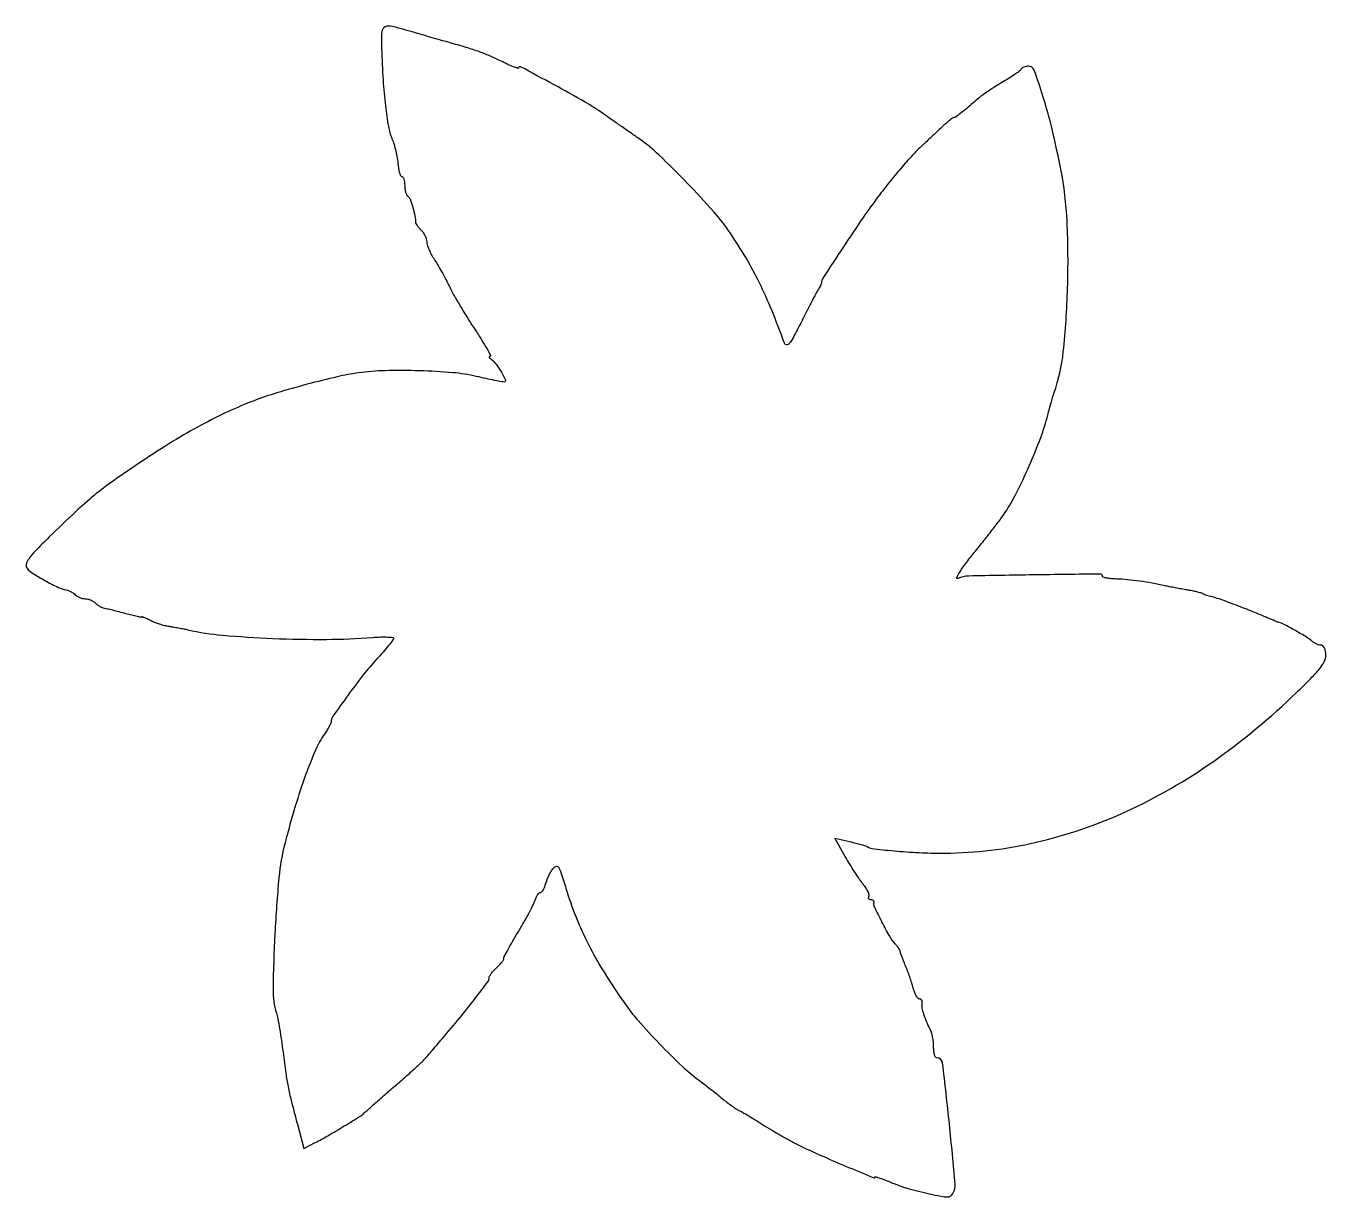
# Model space of a CAD drawing. Extents: x 1 to 355, y 0 to 319.
import ezdxf

# ---------------------------------------------------------------- set-up
doc = ezdxf.new("R2010")
doc.units = 0

msp = doc.modelspace()

# ---------------------------------------------------------------- linework, layer by layer
msp.add_lwpolyline([(97.710472, 312.750051, 0.007503), (98.125151, 304.236262, 0.012817), (98.759892, 297.147811, 0.014398), (99.564453, 291.588858, 0.055871), (100.538614, 288.253341, -0.02459), (101.094412, 286.714545, -0.015338), (101.599946, 284.864657, -0.015384), (101.987061, 283.005867, -0.026836), (102.176847, 281.443788, 0.02166), (102.323351, 280.124058, 0.034037), (102.574357, 279.011613, 0.037033), (102.881544, 278.205289, 0.291014), (103.204387, 278, -0.258355), (103.510263, 277.830647, -0.061178), (103.766289, 277.282961, -0.047907), (103.942135, 276.494154, -0.03091), (104, 275.559017, 0.032904), (104.064157, 274.585159, 0.038223), (104.255809, 273.676974, 0.041729), (104.535326, 272.951572, 0.142457), (104.870838, 272.579826, -0.170693), (105.452062, 271.859747, -0.014533), (106.192378, 269.563684, -0.019983), (106.784859, 267.172445, -0.056286), (106.940247, 265.459478, 0.145928), (107.020322, 265.167675, 0.01945), (107.383117, 264.633409, 0.021162), (107.87706, 264.019764, 0.016337), (108.464286, 263.392857, -0.047253), (109.052547, 262.681501, -0.037304), (109.55082, 261.815179, -0.038477), (109.893597, 260.932638, -0.072533), (110.006589, 260.178571, 0.077248), (110.14144, 259.332823, 0.023357), (110.599645, 258.11183, 0.022789), (111.249088, 256.771779, 0.022968), (112.016249, 255.5, -0.014182), (112.936449, 254.033399, -0.006377), (114.064696, 252.059375, -0.006307), (115.204443, 249.942325, -0.008545), (116.17686, 248, 0.016317), (117.333135, 245.77741, 0.005881), (119.11645, 242.692188, 0.005826), (121.150733, 239.35561, 0.006886), (123.154238, 236.25, -0.006713), (124.950537, 233.467698, -0.011972), (126.341744, 231.125189, -0.006742), (127.377331, 229.222758, -0.55773), (127.237038, 228.984687, 0.180949), (127.053806, 228.911757, 0.308886), (127.01704, 228.758058, 0.11365), (127.177291, 228.519086, 0.032758), (127.523098, 228.234687, -0.078566), (128.870961, 226.902414, -0.028843), (130.335132, 224.651616, -0.026374), (131.415345, 222.505592, -0.541245), (131.085106, 222, -0.047361), (130.440141, 222.06123, -0.00264), (128.458106, 222.45184, -0.004052), (126.102229, 222.948968, -0.002954), (123.491616, 223.538177, 0.036239), (117.101063, 224.53961, 0.01333), (107.978497, 225.054092, 0.013535), (98.647438, 225.078447, 0.028329), (91.413628, 224.49049, 0.022752), (85.663591, 223.424901, 0.007935), (77.49388, 221.385699, 0.008096), (69.229287, 219.038961, 0.017706), (63, 216.917328, 0.017972), (55.898298, 213.918005, 0.014896), (48.563038, 210.234822, 0.013618), (40.823526, 205.779119, 0.010055), (32.5, 200.447404, 0.005908), (24.610529, 195.030968, 0.017926), (19.425986, 191.095382, 0.017413), (14.45756, 186.738, 0.005324), (7.251983, 179.81445, 0.006576), (3.467756, 176.00103, 0.037664), (1.64814, 173.810252, 0.08737), (0.954408, 172.350034, 0.245232), (1.185086, 171.276985, 0.079994), (2.754514, 169.904863, 0.013674), (6.183233, 167.889337, 0.014298), (9.727315, 166.064531, 0.069062), (11.880699, 165.377147, -0.050149), (12.487168, 165.208455, -0.029714), (13.169924, 164.894568, -0.029507), (13.820533, 164.496278, -0.044298), (14.330699, 164.069301, 0.06208), (14.856911, 163.659726, 0.039115), (15.555893, 163.314107, 0.038833), (16.309052, 163.078328, 0.056501), (17, 163, -0.061774), (17.699601, 162.913234, -0.039109), (18.479526, 162.650474, -0.038857), (19.217103, 162.26572, -0.056788), (19.789877, 161.810123, 0.038348), (20.33785, 161.340324, 0.029457), (21.000389, 160.912676, 0.030187), (21.671634, 160.585168, 0.060206), (22.239877, 160.425877, -0.019126), (22.980473, 160.282456, -0.002878), (24.451714, 159.929754, -0.003227), (26.18473, 159.491855, -0.002782), (28, 159.009892, 0.005336), (29.725742, 158.561122, 0.009092), (31.178125, 158.22786, 0.003413), (32.398688, 157.97975, 0.472159), (32.5, 158.063118, -0.52049), (32.588276, 158.124945, -0.011062), (33.169797, 157.89876, -0.015777), (33.905445, 157.566154, -0.008806), (34.780161, 157.117654, 0.028305), (35.849653, 156.620934, 0.016185), (37.189477, 156.138168, 0.01613), (38.57292, 155.738531, 0.025696), (39.780161, 155.496852, -0.005641), (41.003004, 155.302667, -0.003492), (42.435422, 155.048297, -0.003502), (43.84675, 154.777258, -0.006296), (45, 154.532258, 0.03363), (54.381365, 153.06939, 0.011501), (68.127605, 152.182189, 0.011725), (82.711568, 151.919617, 0.018344), (95.25, 152.448172, -0.011355), (97.45324, 152.571914, -0.019126), (99.304463, 152.562932, -0.013942), (100.750721, 152.4601, -0.394597), (100.977958, 152.201145, -0.158452), (100.817758, 151.756372, -0.005064), (99.613854, 150.237211, -0.009332), (98.125872, 148.466776, -0.00629), (96.365154, 146.5, 0.018928), (92.727578, 142.224039, 0.009834), (88.501272, 136.634307, 0.004416), (84.482529, 130.991798, 0.153707), (84, 129.45924, -0.115519), (83.909448, 129.072534, -0.011378), (83.462633, 128.220104, -0.01389), (82.871258, 127.21844, -0.010581), (82.170665, 126.15437, 0.048096), (79.74843, 121.796497, 0.015943), (77.037311, 114.995054, 0.0141), (74.220165, 106.471943, 0.009215), (71.432448, 96.5, 0.040142), (69.77109, 87.044402, 0.010734), (68.668045, 71.797101, 0.008483), (68.154193, 56.59382, 0.079584), (69.077426, 50.136474, -0.02765), (69.454036, 48.633733, -0.005586), (69.944522, 45.924464, -0.00588), (70.44338, 42.756129, -0.005471), (70.880569, 39.5, 0.004116), (71.63167, 33.788636, 0.014435), (72.251599, 30.130261, 0.013008), (73.112392, 26.329854, 0.00288), (74.792833, 19.870553), (76.558374, 13.241107), (79.667947, 14.870553, 0.01086), (83.09013, 16.759655, 0.004708), (87.562644, 19.413481, 0.00212), (92.028867, 22.146714, 0.069551), (93, 22.951988, -0.0269), (93.390917, 23.336696, -0.000499), (95.55625, 25.245853, -0.001226), (98.089695, 27.464087, -0.000819), (101, 29.991343, 0.002265), (103.945596, 32.564223, 0.003039), (106.590625, 34.924495, 0.002102), (108.787479, 36.925788, 0.031907), (109.5, 37.669548, -0.001772), (110.095417, 38.371163, -0.000265), (111.298602, 39.777296, -0.000298), (112.721596, 41.436532, -0.000257), (114.218645, 43.178204, 0.005724), (118.995861, 48.860562, 0.007864), (123.150941, 54.084762, 0.003509), (126.632515, 58.672596, 0.161927), (127, 59.777566, -0.13127), (127.124519, 60.243678, -0.027882), (127.5875, 60.95367, -0.027377), (128.234379, 61.740109, -0.023043), (129, 62.5, 0.018854), (129.765786, 63.247429, 0.023818), (130.4125, 63.996495, 0.022962), (130.883987, 64.658803, 0.144172), (131, 65.052784, -0.121336), (131.123027, 65.552287, -0.003707), (132.13266, 67.443352, -0.007106), (133.378401, 69.659914, -0.004832), (134.855865, 72.147796, 0.006811), (136.384233, 74.74475, 0.007553), (137.788079, 77.294978, 0.007067), (138.92086, 79.503255, 0.038407), (139.423252, 80.75, -0.031215), (139.756084, 81.611456, -0.041978), (140.167876, 82.339063, -0.04805), (140.593758, 82.84991, -0.197465), (140.95898, 83, 0.20521), (141.314664, 83.152397, 0.052065), (141.707036, 83.660938, 0.044421), (142.071457, 84.388515, 0.032397), (142.348163, 85.25, -0.030551), (142.665344, 86.250156, -0.018136), (143.157638, 87.400245, -0.018114), (143.734051, 88.515749, -0.029593), (144.310447, 89.410407, -0.131425), (145.153409, 90.089214, -0.363367), (145.833074, 89.893423, -0.070045), (146.532603, 88.457749, -0.004662), (147.909091, 84.073387, 0.021508), (150.648466, 76.277128, 0.022484), (154.011996, 68.862382, 0.020784), (158.271856, 61.28928, 0.013993), (163.725669, 53, 0.028352), (167.574374, 48.108064, 0.010794), (173.458661, 41.726534, 0.010574), (179.540002, 35.672111, 0.033592), (183.945314, 32, -0.005539), (185.486195, 30.855633, -0.003408), (187.275881, 29.476122, -0.003417), (189.027387, 28.087518, -0.006106), (190.445314, 26.918715, 0.00996), (191.72485, 25.880446, 0.009994), (193.043311, 24.89516, 0.00986), (194.226472, 24.082124, 0.038837), (195, 23.654802, -0.024323), (195.881393, 23.200733, -0.003291), (197.675, 22.147586, -0.003787), (199.784245, 20.868614, -0.003185), (202, 19.482437, 0.007712), (204.434358, 17.989997, 0.005484), (207.20625, 16.389688, 0.005537), (209.885638, 14.920551, 0.011721), (212, 13.854412, 0.006801), (218.07362, 11.069006, 0.005035), (224.860981, 8.148687, 0.000812), (231.712858, 5.295102, 0.534607), (232, 5.486902, -0.491308), (232.137311, 5.592911, -0.010403), (233.085504, 5.32365, -0.015675), (234.277899, 4.916768, -0.008898), (235.695333, 4.353938, 0.005285), (237.224124, 3.734068, 0.005326), (238.761845, 3.148255, 0.005205), (240.1122, 2.666136, 0.021344), (240.945333, 2.417669, 0.002666), (246.903843, 0.948013, 0.016082), (250.023822, 0.301485, 0.02639), (251.913271, 0.074801, 0.21629), (252.705937, 0.372603, 0.22077), (253.836353, 3.461432, 0.004747), (252.297937, 19.914506, 0.003815), (250.454141, 36.554326, 0.380063), (248.826981, 38, -0.283341), (248.507677, 38.196739, -0.049679), (248.242926, 38.885236, -0.041046), (248.059949, 39.858785, -0.025939), (248, 41.013569, 0.026522), (247.931996, 42.294679, 0.021671), (247.727693, 43.651978, 0.022196), (247.429331, 44.886572, 0.052262), (247.072998, 45.763569, -0.020146), (246.064803, 47.850283, -0.026614), (245.327866, 49.828661, -0.029541), (244.901469, 51.539244, -0.086488), (244.886117, 52.75, 0.072923), (244.89294, 53.227701, 0.100227), (244.753684, 53.632812, 0.120262), (244.492618, 53.901909, 0.14122), (244.152245, 54, -0.211567), (243.746493, 54.179733, -0.049486), (243.292933, 54.791547, -0.042626), (242.86793, 55.662805, -0.030694), (242.540508, 56.694627, 0.01433), (242.183231, 57.963019, 0.006829), (241.654947, 59.573992, 0.006763), (241.056723, 61.243556, 0.009549), (240.475542, 62.712778, -0.004501), (239.935376, 64.039012, -0.005694), (239.461109, 65.274998, -0.00456), (239.085309, 66.31782, -0.045355), (238.972183, 66.768151, 0.084143), (238.845815, 67.145239, 0.019404), (238.505708, 67.725644, 0.01951), (238.055988, 68.372028, 0.017964), (237.545253, 69, -0.049859), (236.013809, 71.149272, -0.011787), (233.915333, 75.028353, -0.006412), (231.904284, 79.092615, -0.179371), (231.797856, 80.25, 0.145287), (231.790641, 80.535295, 0.13531), (231.629534, 80.779687, 0.108689), (231.330687, 80.943903, 0.071604), (230.940983, 81, -0.085795), (230.57554, 81.063171, -0.16464), (230.34478, 81.245501, -0.179905), (230.284074, 81.517291, -0.104711), (230.398487, 81.835748, 0.208699), (230.467945, 82.321308, 0.039561), (230.155468, 83.181375, 0.036252), (229.600492, 84.197152, 0.026269), (228.845863, 85.243002, -0.01848), (227.856916, 86.569572, -0.006699), (226.549716, 88.520832, -0.006633), (225.174529, 90.696885, -0.007853), (223.9348, 92.790522), (221.09288, 97.766537), (225.209285, 96.841642, -0.005228), (226.831278, 96.459344, -0.00692), (228.299276, 96.07547, -0.005113), (229.517223, 95.725463, -0.065974), (229.947923, 95.532185, 0.111245), (231.831455, 94.882829, 0.00619), (238.051198, 94.271116, 0.010302), (244.843139, 93.828668, 0.013041), (251.132772, 93.713141, 0.055564), (275.889837, 96.666448, 0.049768), (300.374884, 105.031285, 0.046636), (324.151181, 118.703417, 0.037979), (346.795912, 137.430462, 0.006896), (351.096806, 141.691123, 0.031685), (353.391881, 144.345367, 0.05815), (354.542766, 146.294223, 0.134136), (354.795912, 147.962553, 0.037928), (354.609612, 148.921362, 0.058733), (354.293174, 149.70212, 0.079505), (353.904481, 150.201839, 0.236233), (353.5, 150.321259, -0.11093), (353.011882, 150.342792, -0.039841), (352.353125, 150.579293, -0.03714), (351.64781, 150.963296, -0.036109), (351, 151.45067, 0.043135), (349.506524, 152.541804, 0.007486), (346.487494, 154.309818, 0.006475), (343.407814, 155.999702, 0.060724), (342, 156.541879, -0.032386), (341.67483, 156.646421, -0.002164), (340.765625, 157.00972, -0.003112), (339.685525, 157.454577, -0.002324), (338.5, 157.958, 0.006617), (334.385583, 159.663602, 0.005092), (329.852331, 161.419604, 0.004075), (325.719802, 162.933855, 0.031658), (323.746241, 163.5009, -0.014079), (323.020077, 163.682183, -0.013153), (322.28844, 163.907789, -0.013256), (321.649625, 164.142367, -0.042986), (321.246241, 164.344415, 0.068669), (320.767118, 164.554452, 0.009037), (319.691083, 164.838343, 0.010353), (318.394786, 165.127096, 0.008507), (317, 165.383001, -0.003209), (315.477177, 165.645748, -0.002364), (313.79375, 165.955563, -0.002388), (312.20458, 166.263673, -0.005334), (311, 166.51658, 0.009796), (307.518858, 167.21509, 0.010076), (304.045498, 167.769507, 0.010546), (300.7358, 168.158659, 0.014556), (297.750774, 168.358476, -0.014114), (296.313451, 168.453412, -0.022964), (295.102656, 168.624162, -0.019157), (294.176349, 168.835517, -0.338838), (294.000774, 169.064205, 0.41722), (293.345542, 169.710974, 0.000643), (275.082519, 169.475104, 0.001585), (257.580402, 169.17104, 0.099316), (254.578081, 168.504315, -0.687196), (254.318118, 168.765455, -0.036422), (255.107165, 170.231206, -0.019834), (256.743455, 172.590882, -0.008792), (259.078081, 175.57704, 0.002984), (261.683357, 178.830768, 0.003156), (264.201061, 182.055496, 0.003012), (266.336, 184.860629, 0.014345), (267.5, 186.505499, 0.03072), (270.564337, 191.786963, 0.013076), (274.034802, 199.193901, 0.013139), (277.145362, 206.853819, 0.027346), (279.078866, 213, -0.002869), (279.558289, 214.832821, -0.003072), (280.04819, 216.61875, -0.002912), (280.487528, 218.148352, -0.014423), (280.764438, 219, 0.060002), (283.307466, 230.196028, 0.018282), (284.471909, 247.569108, 0.01894), (284.335881, 265.680456, 0.037047), (282.617276, 280, 0.010276), (280.251829, 290.881179, 0.017294), (277.766611, 299.889179, 0.011777), (275.377503, 306.925387, 0.314799), (273.839824, 308, 0.043708), (273.175025, 307.941774, 0.049815), (272.56024, 307.768797, 0.056516), (272.08049, 307.514914, 0.143611), (271.833333, 307.212926, -0.130596), (271.501826, 306.786074, -0.009274), (270.276042, 305.888208, -0.012574), (268.748006, 304.868415, -0.009138), (267, 303.8085, 0.008447), (265.118328, 302.671089, 0.007347), (263.185674, 301.417857, 0.007409), (261.470269, 300.232161, 0.021534), (260.33421, 299.345574, -0.001742), (257.001376, 296.525493, -0.009539), (255.166565, 295.042687, -0.012187), (253.979047, 294.165446, -0.154172), (253.455236, 294, 0.168121), (253.128635, 293.886989, 0.006051), (252.084295, 293.045313, 0.010528), (250.866442, 291.99533, 0.007121), (249.521089, 290.75, -0.000937), (248.119045, 289.419624, -0.00097), (246.728017, 288.109749, -0.000935), (245.519219, 286.98013, -0.004187), (244.804422, 286.325741, 0.023241), (242.525804, 284.074269, 0.008704), (239.537531, 280.718335, 0.008181), (236.236012, 276.748471, 0.007191), (232.918306, 272.5, 0.011859), (228.813365, 266.809191, 0.004703), (223.43664, 258.809628, 0.001208), (217.877322, 250.323381, 0.138478), (217.484687, 249.064484, -0.088619), (217.420932, 248.756146, -0.016542), (217.18779, 248.225192, -0.01725), (216.869436, 247.615675, -0.015009), (216.495475, 247, 0.020925), (215.92773, 246.039872, 0.002243), (214.715434, 243.75432, 0.002757), (213.298417, 241.017028, 0.002215), (211.803364, 238.05726, -0.006251), (209.815255, 234.199084, -0.04712), (208.687524, 232.487092, -0.23192), (207.960228, 232.146152, -0.311518), (207.386076, 232.55726, 0.010552), (203.920703, 241.58491, 0.017285), (200.564675, 249.056062, 0.018811), (196.92565, 255.807319, 0.016216), (192.614599, 262.61654, 0.032522), (188.173753, 268.316502, 0.010154), (180.804041, 276.271965, 0.009831), (173.186851, 283.862298, 0.038671), (168.064851, 288.061047, -0.000364), (165.62174, 289.768914, -0.000257), (162.877364, 291.692457, -0.000259), (160.254378, 293.534954, -0.000545), (158.219794, 294.969021, 0.023371), (153.118377, 298.226836, 0.006229), (144.696227, 302.928282, 0.00143), (135.521888, 307.866867, 0.566522), (135, 307.55409, -0.510886), (134.810554, 307.417073, -0.011916), (133.599768, 307.84852, -0.0165), (132.061849, 308.497181, -0.009222), (130.233254, 309.381801, 0.016456), (127.170597, 310.809134, 0.015651), (123.969547, 312.05774, 0.013194), (120.234065, 313.271741, 0.006794), (115.5, 314.603623, -0.005452), (114.824962, 314.791584, -0.000307), (112.738435, 315.398544, -0.000471), (110.256165, 316.124815, -0.000345), (107.503182, 316.935177, 0.007034), (100.644876, 318.854661, 0.167209), (98.674038, 318.711473, 0.286561), (97.749701, 317.385431, 0.021066)], format="xyb", close=True)

doc.saveas('drawing.dxf')
